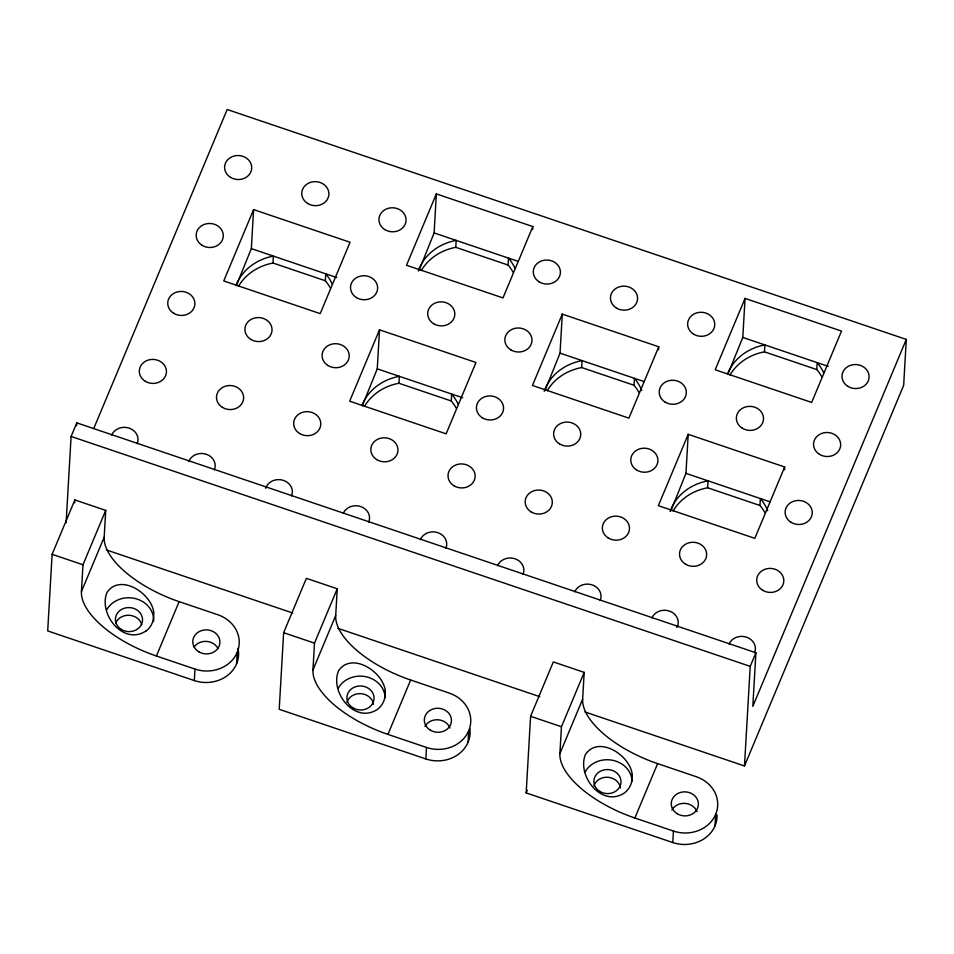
<?xml version="1.0" encoding="UTF-8"?>
<svg xmlns="http://www.w3.org/2000/svg" width="954" height="954" viewBox="0 0 954 954"><rect width="100%" height="100%" fill="white"/><g stroke="black" fill="none" stroke-linecap="round" stroke-linejoin="round"><path stroke-width="1.43" d="M104.177 537.209A82.271 36.634 22.7 0 0 179.137 601.64L217.727 614.71A32.913 29.109 3.3 0 1 237.224 652.345A32.913 29.109 3.3 0 1 194.986 669.076L156.408 656.006A82.271 36.634 22.7 0 1 81.436 591.575L104.177 537.209L105.727 510.39L74.853 499.944L52.112 554.31L47.7 630.928L194.33 680.56A32.913 29.109 3.3 0 0 227.016 675.826A32.913 29.109 3.3 0 0 237.987 648.219M66.124 522.673L71.097 436.455L76.785 422.861L755.902 652.774L752.813 706.401L906.3 339.421L227.183 109.507L93.814 428.382M76.618 425.758L76.785 422.861M74.686 502.889L74.853 499.944M81.436 591.575L82.986 564.768L105.727 510.39M194.33 680.56L194.986 669.076M236.342 285.616L251.343 248.636L253.597 209.606L350.058 242.268L320.21 313.627L223.749 280.965L253.597 209.606M236.568 663.829L237.224 652.345M238.524 286.236A51.421 45.482 3.3 0 1 273.011 263.042L273.404 256.101A51.421 45.482 3.3 0 0 236.425 284.316M335.701 615.592A82.271 36.634 22.7 0 0 410.661 680.023L449.251 693.093A32.913 29.109 3.3 0 1 468.748 730.716A32.913 29.109 3.3 0 1 426.51 747.459L387.92 734.389A82.271 36.634 22.7 0 1 312.96 669.958L335.701 615.592L337.239 588.773L306.377 578.327L283.636 632.693L279.212 709.299L425.842 758.943A32.913 29.109 3.3 0 0 469.857 728.558M330.275 287.905A51.421 45.482 3.3 0 0 325.35 280.762L325.743 273.822A51.421 45.482 3.3 0 1 332.29 284.149M312.96 669.958L314.498 643.139L337.239 588.773M362.27 405.832L377.259 368.852L379.513 329.822L475.974 362.484L446.138 433.831L349.665 401.181L379.513 329.822M364.44 406.452A51.421 45.482 3.3 0 1 398.927 383.258L399.332 376.317A51.421 45.482 3.3 0 0 362.341 404.52M419.092 270.34L434.118 232.931L436.36 193.9L532.833 226.563L532.666 229.449M425.842 758.943L426.51 747.459M421.298 270.531A51.421 45.482 3.3 0 1 455.773 247.336L456.179 240.396A51.421 45.482 3.3 0 0 418.269 271.019M456.203 408.121A51.421 45.482 3.3 0 0 451.266 400.978L451.671 394.038A51.421 45.482 3.3 0 1 458.218 404.365M468.08 742.212L468.748 730.716M513.049 272.2A51.421 45.482 3.3 0 0 508.112 265.057L508.518 258.117A51.421 45.482 3.3 0 1 515.065 268.444M545.008 390.556L560.034 353.147L562.288 314.116L658.749 346.779L658.582 349.665M717.05 815.086A32.913 29.109 3.3 0 1 672.797 842.549L526.167 792.917L530.591 716.299L553.32 661.933L584.194 672.379L582.644 699.199L559.903 753.565A82.271 36.634 22.7 0 0 634.875 817.995L673.452 831.065A32.913 29.109 3.3 0 0 715.691 814.322A32.913 29.109 3.3 0 0 696.193 776.699L657.616 763.629A82.271 36.634 22.7 0 1 582.644 699.199M547.214 390.746A51.421 45.482 3.3 0 1 581.69 367.552L582.095 360.612A51.421 45.482 3.3 0 0 544.185 391.235M559.903 753.565L561.453 726.745L584.194 672.379M638.965 392.416A51.421 45.482 3.3 0 0 634.04 385.273L634.434 378.333A51.421 45.482 3.3 0 1 641.768 390.508M670.936 510.772L685.95 473.351L688.204 434.332L784.665 466.983L784.498 469.881M672.797 842.549L673.452 831.065M673.13 510.962A51.421 45.482 3.3 0 1 707.618 487.768L708.011 480.828A51.421 45.482 3.3 0 0 670.113 511.439M727.807 374.421L742.796 337.442L745.05 298.411L841.511 331.074L811.675 402.433L715.202 369.77L745.05 298.411M715.035 825.818L715.691 814.322M729.977 375.041A51.421 45.482 3.3 0 1 764.464 351.847L764.869 344.907A51.421 45.482 3.3 0 0 727.878 373.109M584.933 711.946L744.478 765.967L750.214 666.369L755.902 652.774M764.893 512.62A51.421 45.482 3.3 0 0 759.956 505.489L760.362 498.548A51.421 45.482 3.3 0 1 767.696 510.724M821.74 376.711A51.421 45.482 3.3 0 0 816.803 369.568L817.208 362.627A51.421 45.482 3.3 0 1 823.755 372.954M906.3 339.421L903.653 385.392L744.478 765.967M156.408 656.006L179.137 601.64M436.36 193.9L406.523 265.26L502.985 297.922L532.833 226.563M562.288 314.116L532.439 385.476L628.901 418.138L658.749 346.779M387.92 734.389L410.661 680.023M526.167 792.917L527.3 790.198M688.204 434.332L658.355 505.692L754.829 538.342L784.665 466.983M634.875 817.995L657.616 763.629M146.189 630.809C123.758 646.132 98.167 614.4 106.92 592.601C119.965 572.734 151.948 593.376 153.773 612.683M434.118 232.931L518.165 261.384M742.796 337.442L828.239 366.36M455.773 247.336L508.112 265.057M764.464 351.847L816.803 369.568M251.343 248.636L336.774 277.554M560.034 353.147L644.093 381.6M273.011 263.042L325.35 280.762M581.69 367.552L634.04 385.273M377.259 368.852L462.702 397.77M685.95 473.351L770.009 501.816M398.927 383.258L451.266 400.978M707.618 487.768L759.956 505.489M71.097 436.455L750.214 666.369M106.299 549.909L292.675 613.005M337.847 628.304L539.749 696.659M52.112 554.31L82.986 564.768M283.636 632.693L314.498 643.139M530.591 716.299L561.453 726.745M632.24 774.672C630.415 755.365 598.432 734.723 585.386 754.59C576.633 776.389 602.224 808.121 624.655 792.798A24.136 21.668 37.1 0 0 632.085 774.672M385.297 691.066C383.46 671.759 351.477 651.117 338.431 670.984C329.69 692.783 355.282 724.515 377.712 709.192A24.136 21.668 37.1 0 0 385.13 691.066M424.947 726.459A13.571 12.008 3.3 0 1 437.981 719.781A13.571 12.008 3.3 0 1 450.049 728.045M346.934 702.347A13.571 12.008 3.3 0 1 360.982 693.665A13.571 12.008 3.3 0 1 373.503 704.314M338.193 688.335A24.685 21.835 3.3 0 1 365.609 676.672A24.685 21.835 3.3 0 1 385.154 697.756M194.032 647.098A13.571 12.008 3.3 0 1 206.398 641.398A13.571 12.008 3.3 0 1 218.013 648.505M115.792 622.938A13.571 12.008 3.3 0 1 129.386 615.282A13.571 12.008 3.3 0 1 141.752 624.727M106.669 609.952A24.685 21.835 3.3 0 1 135.277 598.563A24.685 21.835 3.3 0 1 153.57 621.519M153.606 612.683A24.136 21.668 37.1 0 1 146.272 630.904M671.902 810.065A13.571 12.008 3.3 0 1 684.936 803.387A13.571 12.008 3.3 0 1 697.004 811.651M593.889 785.953A13.571 12.008 3.3 0 1 607.936 777.271A13.571 12.008 3.3 0 1 620.458 787.921M585.148 771.941A24.685 21.835 3.3 0 1 612.563 760.278A24.685 21.835 3.3 0 1 632.097 781.362M729.106 644.069A13.571 12.008 3.3 0 1 746.529 637.165A13.571 12.008 3.3 0 1 754.566 652.691M651.928 617.942A13.571 12.008 3.3 0 1 669.923 611.252A13.571 12.008 3.3 0 1 676.923 627.553M574.761 591.814A13.571 12.008 3.3 0 1 592.184 584.909A13.571 12.008 3.3 0 1 600.221 600.436M497.583 565.686A13.571 12.008 3.3 0 1 515.005 558.794A13.571 12.008 3.3 0 1 523.054 574.308M420.416 539.559A13.571 12.008 3.3 0 1 437.838 532.666A13.571 12.008 3.3 0 1 445.888 548.18M343.237 513.431A13.571 12.008 3.3 0 1 360.672 506.538A13.571 12.008 3.3 0 1 368.709 522.053M265.701 488.329A13.571 12.008 3.3 0 1 282.921 480.22A13.571 12.008 3.3 0 1 291.542 495.937M188.904 461.187A13.571 12.008 3.3 0 1 206.326 454.283A13.571 12.008 3.3 0 1 214.364 469.809M111.725 435.06A13.571 12.008 3.3 0 1 129.148 428.155A13.571 12.008 3.3 0 1 137.197 443.682M430.242 730.108A13.571 12.008 3.3 0 0 451.409 721.331A13.571 12.008 3.3 0 0 431.983 709.382A13.571 12.008 3.3 0 0 430.242 730.108M352.849 707.808A13.571 12.008 3.3 0 0 374.016 699.032A13.571 12.008 3.3 0 0 354.59 687.083A13.571 12.008 3.3 0 0 352.849 707.808M198.718 651.725A13.571 12.008 3.3 0 0 219.897 642.948A13.571 12.008 3.3 0 0 200.459 630.999A13.571 12.008 3.3 0 0 198.718 651.725M121.325 629.425A13.571 12.008 3.3 0 0 142.504 620.649A13.571 12.008 3.3 0 0 123.066 608.7A13.571 12.008 3.3 0 0 121.325 629.425M677.185 813.714A13.571 12.008 3.3 0 0 698.364 804.937A13.571 12.008 3.3 0 0 678.926 792.989A13.571 12.008 3.3 0 0 677.185 813.714M599.792 791.415A13.571 12.008 3.3 0 0 620.971 782.638A13.571 12.008 3.3 0 0 601.545 770.689A13.571 12.008 3.3 0 0 599.792 791.415M847.903 386.382A13.571 12.008 3.3 0 0 869.07 377.605A13.571 12.008 3.3 0 0 849.644 365.656A13.571 12.008 3.3 0 0 847.903 386.382M693.558 334.127A13.571 12.008 3.3 0 0 714.725 325.35A13.571 12.008 3.3 0 0 695.299 313.401A13.571 12.008 3.3 0 0 693.558 334.127M616.379 307.999A13.571 12.008 3.3 0 0 637.546 299.222A13.571 12.008 3.3 0 0 618.12 287.273A13.571 12.008 3.3 0 0 616.379 307.999M539.213 281.871A13.571 12.008 3.3 0 0 560.38 273.094A13.571 12.008 3.3 0 0 540.954 261.146A13.571 12.008 3.3 0 0 539.213 281.871M384.867 229.616A13.571 12.008 3.3 0 0 406.034 220.839A13.571 12.008 3.3 0 0 386.608 208.89A13.571 12.008 3.3 0 0 384.867 229.616M307.689 203.488A13.571 12.008 3.3 0 0 328.856 194.711A13.571 12.008 3.3 0 0 309.43 182.763A13.571 12.008 3.3 0 0 307.689 203.488M230.522 177.361A13.571 12.008 3.3 0 0 251.689 168.596A13.571 12.008 3.3 0 0 232.263 156.635A13.571 12.008 3.3 0 0 230.522 177.361M819.474 454.342A13.571 12.008 3.3 0 0 840.641 445.566A13.571 12.008 3.3 0 0 821.215 433.617A13.571 12.008 3.3 0 0 819.474 454.342M742.295 428.215A13.571 12.008 3.3 0 0 763.474 419.438A13.571 12.008 3.3 0 0 744.037 407.489A13.571 12.008 3.3 0 0 742.295 428.215M665.129 402.087A13.571 12.008 3.3 0 0 686.296 393.31A13.571 12.008 3.3 0 0 666.87 381.361A13.571 12.008 3.3 0 0 665.129 402.087M510.784 349.832A13.571 12.008 3.3 0 0 531.95 341.055A13.571 12.008 3.3 0 0 512.525 329.106A13.571 12.008 3.3 0 0 510.784 349.832M433.617 323.704A13.571 12.008 3.3 0 0 454.784 314.927A13.571 12.008 3.3 0 0 435.358 302.978A13.571 12.008 3.3 0 0 433.617 323.704M356.438 297.576A13.571 12.008 3.3 0 0 377.605 288.8A13.571 12.008 3.3 0 0 358.179 276.851A13.571 12.008 3.3 0 0 356.438 297.576M202.093 245.321A13.571 12.008 3.3 0 0 223.26 236.544A13.571 12.008 3.3 0 0 203.834 224.595A13.571 12.008 3.3 0 0 202.093 245.321M791.045 522.303A13.571 12.008 3.3 0 0 812.224 513.526A13.571 12.008 3.3 0 0 792.786 501.577A13.571 12.008 3.3 0 0 791.045 522.303M636.7 470.048A13.571 12.008 3.3 0 0 657.878 461.271A13.571 12.008 3.3 0 0 638.441 449.322A13.571 12.008 3.3 0 0 636.7 470.048M559.533 443.92A13.571 12.008 3.3 0 0 580.7 435.143A13.571 12.008 3.3 0 0 561.274 423.194A13.571 12.008 3.3 0 0 559.533 443.92M482.354 417.792A13.571 12.008 3.3 0 0 503.533 409.016A13.571 12.008 3.3 0 0 484.095 397.067A13.571 12.008 3.3 0 0 482.354 417.792M328.021 365.537A13.571 12.008 3.3 0 0 349.188 356.76A13.571 12.008 3.3 0 0 329.762 344.811A13.571 12.008 3.3 0 0 328.021 365.537M250.842 339.409A13.571 12.008 3.3 0 0 272.009 330.633A13.571 12.008 3.3 0 0 252.583 318.684A13.571 12.008 3.3 0 0 250.842 339.409M173.676 313.282A13.571 12.008 3.3 0 0 194.843 304.505A13.571 12.008 3.3 0 0 175.417 292.556A13.571 12.008 3.3 0 0 173.676 313.282M762.628 590.252A13.571 12.008 3.3 0 0 783.794 581.487A13.571 12.008 3.3 0 0 764.369 569.526A13.571 12.008 3.3 0 0 762.628 590.252M685.449 564.136A13.571 12.008 3.3 0 0 706.616 555.359A13.571 12.008 3.3 0 0 687.19 543.398A13.571 12.008 3.3 0 0 685.449 564.136M608.282 538.008A13.571 12.008 3.3 0 0 629.449 529.231A13.571 12.008 3.3 0 0 610.023 517.271A13.571 12.008 3.3 0 0 608.282 538.008M531.104 511.881A13.571 12.008 3.3 0 0 552.283 503.104A13.571 12.008 3.3 0 0 532.845 491.155A13.571 12.008 3.3 0 0 531.104 511.881M453.937 485.753A13.571 12.008 3.3 0 0 475.104 476.976A13.571 12.008 3.3 0 0 455.678 465.027A13.571 12.008 3.3 0 0 453.937 485.753M376.758 459.625A13.571 12.008 3.3 0 0 397.937 450.848A13.571 12.008 3.3 0 0 378.499 438.9A13.571 12.008 3.3 0 0 376.758 459.625M299.592 433.498A13.571 12.008 3.3 0 0 320.759 424.721A13.571 12.008 3.3 0 0 301.333 412.772A13.571 12.008 3.3 0 0 299.592 433.498M222.413 407.37A13.571 12.008 3.3 0 0 243.592 398.593A13.571 12.008 3.3 0 0 224.166 386.644A13.571 12.008 3.3 0 0 222.413 407.37M145.246 381.242A13.571 12.008 3.3 0 0 166.413 372.465A13.571 12.008 3.3 0 0 146.988 360.517A13.571 12.008 3.3 0 0 145.246 381.242"/></g></svg>
